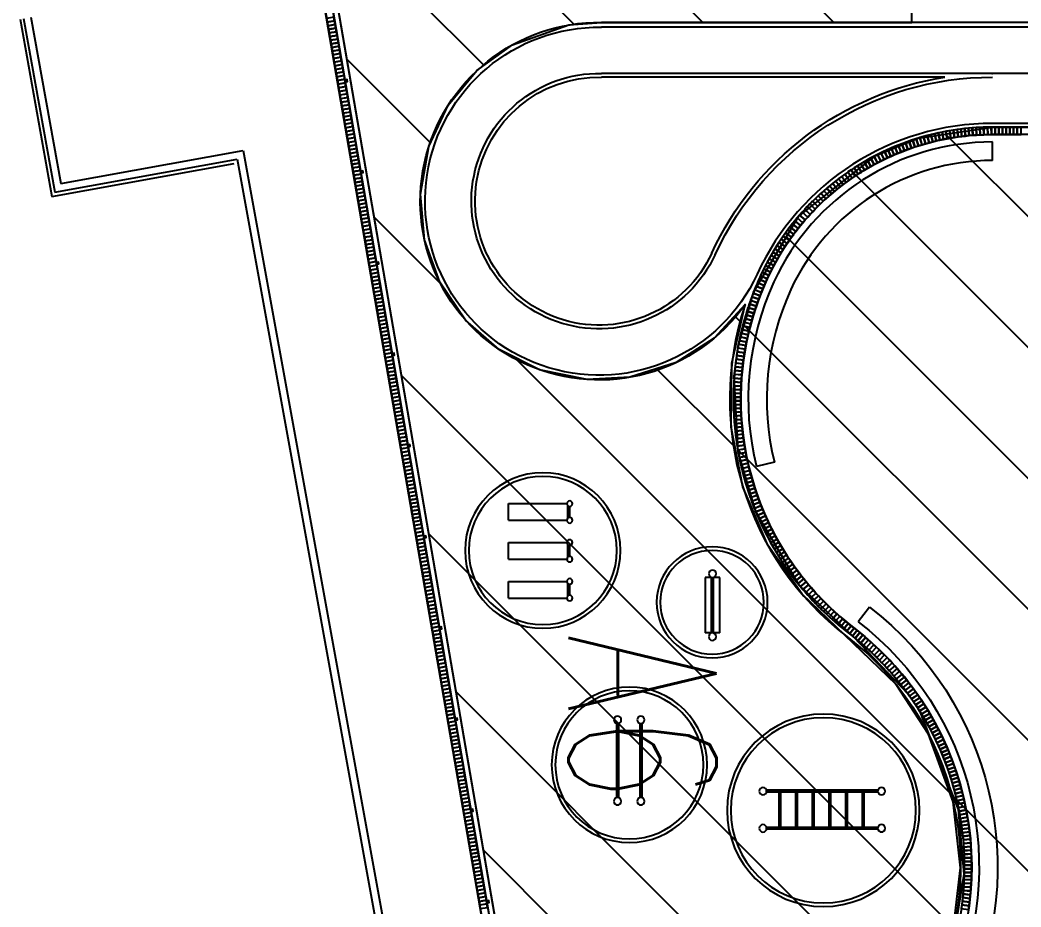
# Model space of a CAD drawing. Header units: inches. Extents: x 542650 to 544515, y 9574150 to 9574595.
# Drawn here: x 544303.44 to 544330.47, y 9574531.84 to 9574555.8 of the extents above; entities that cross this region are included whole.
import ezdxf

# ---------------------------------------------------------------- set-up
doc = ezdxf.new("R2010")
doc.units = ezdxf.units.IN
doc.header["$MEASUREMENT"] = 0
for name, color, linetype in [('I-ARQ', 8, 'Continuous'), ('I-NORMO_INST', 4, 'Continuous'), ('SANIT', 3, 'Continuous')]:
    doc.layers.add(name, color=color, linetype=linetype)
doc.styles.add('200', font='ROMANS.SHX', dxfattribs={"width": 0.7, "height": 0.4})
pattern_1 = [(315, (1179.8033, 467.0157), (1.76776695297, 1.76776695297), [])]

# ---------------------------------------------------------------- blocks, each defined once
blk = doc.blocks.new('CERCA')
blk.add_lwpolyline([(-0.025, 0), (0.025, 0), (0.025, -0.06), (-0.025, -0.06)], close=True)
blk = doc.blocks.new('PISO TIJOLINHO')
at = {"layer": 'I-ARQ'}
blk.add_lwpolyline([(-0.05, 0), (-0.05, 0.2), (0.05, 0.2), (0.05, 0)], close=True, dxfattribs=at)
blk = doc.blocks.new('BL PRAÇA')
at = {"layer": 'I-ARQ'}
for p, q in [((464463.666, 9296008.031), (464463.666, 9295908.031)), ((464463.866, 9296008.031), (464463.866, 9295908.031)), ((464463.966, 9296008.031), (464463.966, 9295908.031)), ((464465.316, 9296007.956), (464465.316, 9295897.468)), ((464466.566, 9296007.925), (464466.566, 9295897.468)), ((464466.696, 9296007.925), (464466.696, 9295897.468)), ((464462.966, 9295908.031), (464463.466, 9295908.031)), ((464465.216, 9295906.742), (464465.216, 9295897.468)), ((464444.904, 9295904.93), (464444.903, 9295901.927)), ((464444.954, 9295904.93), (464444.953, 9295901.927)), ((464445.906, 9295904.932), (464445.905, 9295901.928)), ((464445.956, 9295904.932), (464445.955, 9295901.928)), ((464445.906, 9295904.555), (464444.954, 9295904.555)), ((464450.903, 9295904.704), (464450.506, 9295904.4)), ((464445.906, 9295904.505), (464444.954, 9295904.505)), ((464445.906, 9295904.105), (464444.954, 9295904.105)), ((464445.906, 9295904.055), (464444.954, 9295904.055)), ((464445.906, 9295903.655), (464444.954, 9295903.655)), ((464445.906, 9295903.605), (464444.954, 9295903.605)), ((464445.906, 9295903.205), (464444.953, 9295903.205)), ((464445.906, 9295903.155), (464444.953, 9295903.155)), ((464445.905, 9295902.755), (464444.953, 9295902.755)), ((464445.905, 9295902.705), (464444.953, 9295902.705)), ((464445.905, 9295902.305), (464444.953, 9295902.305)), ((464445.905, 9295902.255), (464444.953, 9295902.255)), ((464454.819, 9295902.139), (464454.699, 9295901.654)), ((464450.203, 9295900.665), (464450.203, 9295900.49)), ((464450.203, 9295900.665), (464451.703, 9295900.665)), ((464450.203, 9295900.49), (464451.706, 9295900.49)), ((464451.703, 9295900.665), (464451.703, 9295900.49)), ((464450.2, 9295900.44), (464451.706, 9295900.44)), ((464450.203, 9295900.44), (464450.203, 9295900.265)), ((464451.703, 9295900.265), (464450.203, 9295900.265)), ((464451.703, 9295900.44), (464451.703, 9295900.265)), ((464447.758, 9295898.558), (464445.755, 9295898.558)), ((464447.758, 9295898.508), (464445.755, 9295898.508)), ((464447.76, 9295897.929), (464445.757, 9295897.929)), ((464447.76, 9295897.879), (464445.757, 9295897.879)), ((464470.516, 9295889.407), (464427.929, 9295896.755)), ((464451.147, 9295894.96), (464451.147, 9295896.535)), ((464451.203, 9295896.56), (464451.541, 9295896.56)), ((464451.222, 9295896.61), (464451.522, 9295896.61)), ((464451.597, 9295894.96), (464451.597, 9295896.535)), ((464452.197, 9295894.96), (464452.197, 9295896.535)), ((464452.253, 9295896.56), (464452.591, 9295896.56)), ((464452.272, 9295896.61), (464452.572, 9295896.61)), ((464452.647, 9295894.96), (464452.647, 9295896.535)), ((464453.247, 9295894.96), (464453.247, 9295896.535)), ((464453.303, 9295896.56), (464453.641, 9295896.56)), ((464453.322, 9295896.61), (464453.622, 9295896.61)), ((464453.697, 9295894.96), (464453.697, 9295896.535)), ((464470.316, 9295889.644), (464437.007, 9295895.392)), ((464470.166, 9295889.822), (464437.039, 9295895.539)), ((464451.147, 9295894.96), (464451.597, 9295894.96)), ((464452.197, 9295894.96), (464452.647, 9295894.96)), ((464453.247, 9295894.96), (464453.697, 9295894.96)), ((464463.235, 9295887.794), (464435.489, 9295892.834)), ((464463.002, 9295887.632), (464435.617, 9295892.608)), ((464462.341, 9295882.871), (464463.235, 9295887.794)), ((464461.992, 9295882.629), (464462.886, 9295887.552)), ((464462.108, 9295882.71), (464463.002, 9295887.632)), ((464466.779, 9295881.766), (464461.992, 9295882.629)), ((464466.797, 9295881.864), (464462.108, 9295882.71)), ((464466.832, 9295882.061), (464462.341, 9295882.871))]:
    blk.add_line(p, q, dxfattribs=at)
for points in [[(464418.306, 9295898.619), (464371.786, 9295906.647), (464368.831, 9296025.977), (464470.316, 9296025.139), (464470.316, 9295889.644), (464428.161, 9295896.919)], [(464418.332, 9295898.767), (464371.933, 9295906.774), (464368.985, 9296025.826), (464470.166, 9296024.99), (464470.166, 9295889.822), (464428.186, 9295897.066)]]:
    blk.add_lwpolyline(points, dxfattribs=at)
for points in [[(464402.925, 9295918, -0.22074), (464380.66, 9295917.946, -0.071297), (464379.065, 9295918.979, -0.143294), (464377.036, 9295922.149, -0.071289), (464376.766, 9295924.031), (464376.766, 9296008.031, -0.405192), (464386.167, 9296017.726), (464454.256, 9296017.727, -0.405471), (464463.666, 9296008.031), (464463.666, 9295908.031, -0.292611), (464459.772, 9295901.946, -0.170288), (464454.651, 9295901.46, -0.170293), (464450.348, 9295904.278, 0.384147), (464439.642, 9295906.268, 0.384145), (464436.554, 9295895.825), (464428.023, 9295897.297), (464427.929, 9295896.755), (464470.516, 9295889.407), (464470.516, 9296024.938), (464472.366, 9296024.931)], [(464450.903, 9295904.704, 0.813469), (464435.319, 9295897.204)], [(464463.666, 9295908.031, -0.292607), (464459.772, 9295901.946, -0.350756), (464450.348, 9295904.278, 0.901294), (464436.554, 9295895.825, 0.901294)], [(464463.866, 9295908.031, -0.292607), (464459.855, 9295901.765, -0.350756), (464450.189, 9295904.157, 0.924065), (464436.913, 9295895.56, 0.935389)], [(464463.466, 9295908.031, -0.292607), (464459.688, 9295902.128, -0.170292), (464454.699, 9295901.654, -0.170292)], [(464462.966, 9295908.031, -0.292607), (464459.479, 9295902.582, -0.170292), (464454.819, 9295902.139, -0.170292)], [(464463.666, 9295908.031, -0.292607), (464459.772, 9295901.946, -0.000002), (464459.772, 9295901.946, -0.000002)], [(464463.866, 9295908.031, -0.292607), (464459.855, 9295901.765, -0.000002), (464459.855, 9295901.765, -0.000002)], [(464463.966, 9295908.031, -0.292607), (464459.897, 9295901.674, -0.000002), (464459.897, 9295901.674, -0.000002)], [(464463.966, 9295908.031, -0.292607), (464459.897, 9295901.674, -0.027416), (464459.897, 9295901.674, -0.027416)], [(464450.506, 9295904.4, 0.813469), (464435.804, 9295897.324)], [(464459.075, 9295901.348, -0.320261), (464450.109, 9295904.096, 0.92875), (464437.039, 9295895.539)]]:
    blk.add_lwpolyline(points, format="xyb", dxfattribs=at)
for centre, radius in [((464445.413, 9295903.46), 2.6), ((464445.413, 9295903.46), 2.5), ((464444.929, 9295905.03), 0.1), ((464445.931, 9295905.03), 0.1), ((464444.928, 9295901.83), 0.1), ((464445.931, 9295901.83), 0.1), ((464451.032, 9295900.456), 1.5), ((464451.032, 9295900.456), 1.4), ((464450.103, 9295900.465), 0.1), ((464451.803, 9295900.465), 0.1), ((464446.643, 9295898.222), 2.1), ((464446.643, 9295898.222), 2), ((464445.658, 9295898.533), 0.1), ((464447.858, 9295898.533), 0.1), ((464445.658, 9295897.903), 0.1), ((464447.858, 9295897.904), 0.1), ((464452.431, 9295895.884), 2.1), ((464452.431, 9295895.884), 2), ((464451.147, 9295896.61), 0.075), ((464451.597, 9295896.61), 0.075), ((464452.197, 9295896.61), 0.075), ((464452.647, 9295896.61), 0.075), ((464453.247, 9295896.61), 0.075), ((464453.697, 9295896.61), 0.075)]:
    blk.add_circle(centre, radius, dxfattribs=at)
for centre, radius, start, end in [((464456.966, 9295908.031), 8.25, 294.7591, 0.0019), ((464456.966, 9295908.031), 8.35, 359.8636, 0.0019), ((464456.966, 9295908.031), 8.35, 294.7591, 351.1228), ((464461.866, 9295897.406), 4.7, 114.7679, 0.7466), ((464461.866, 9295897.406), 4.83, 125.3026, 0.7466), ((464461.867, 9295897.406), 3.45, 114.7674, 1.0155), ((464461.867, 9295897.406), 3.35, 114.7674, 1.0155)]:
    blk.add_arc(centre, radius, start, end, dxfattribs=at)
for name, p, rotation in [('PISO TIJOLINHO', (464463.666, 9295908.749), 269.9999999976321), ('PISO TIJOLINHO', (464463.666, 9295908.649), 269.9999999976321), ('PISO TIJOLINHO', (464463.666, 9295908.549), 269.9999999976321), ('PISO TIJOLINHO', (464463.666, 9295908.449), 269.9999999976321), ('PISO TIJOLINHO', (464463.666, 9295908.349), 269.9999999976321), ('PISO TIJOLINHO', (464463.666, 9295908.249), 269.9999999976321), ('PISO TIJOLINHO', (464463.666, 9295908.149), 269.9999999976321), ('PISO TIJOLINHO', (464463.666, 9295908.049), 269.9999999976321), ('PISO TIJOLINHO', (464463.66, 9295907.749), 267.5863442234428), ('PISO TIJOLINHO', (464463.664, 9295907.849), 268.4414394192808), ('PISO TIJOLINHO', (464463.665, 9295907.949), 269.2965346151188), ('PISO TIJOLINHO', (464463.641, 9295907.45), 265.0210586359289), ('PISO TIJOLINHO', (464463.649, 9295907.549), 265.8761538317669), ('PISO TIJOLINHO', (464463.655, 9295907.649), 266.7312490276049), ('PISO TIJOLINHO', (464442.787, 9295907.391), 187.799592806431), ('PISO TIJOLINHO', (464442.886, 9295907.404), 187.0950617123625), ('PISO TIJOLINHO', (464442.986, 9295907.416), 186.3905306182939), ('PISO TIJOLINHO', (464443.085, 9295907.426), 185.6859995242256), ('PISO TIJOLINHO', (464443.185, 9295907.436), 184.981468430157), ('PISO TIJOLINHO', (464443.284, 9295907.444), 184.2769373360886), ('PISO TIJOLINHO', (464443.384, 9295907.45), 183.5724062420202), ('PISO TIJOLINHO', (464443.484, 9295907.456), 182.8678751479517), ('PISO TIJOLINHO', (464443.584, 9295907.461), 182.1633440538832), ('PISO TIJOLINHO', (464443.684, 9295907.464), 181.4588129598149), ('PISO TIJOLINHO', (464443.784, 9295907.466), 180.7542818657463), ('PISO TIJOLINHO', (464443.884, 9295907.466), 180.0497507716779), ('PISO TIJOLINHO', (464443.984, 9295907.466), 179.3452196776095), ('PISO TIJOLINHO', (464444.084, 9295907.464), 178.640688583541), ('PISO TIJOLINHO', (464444.184, 9295907.461), 177.9361574894725), ('PISO TIJOLINHO', (464444.284, 9295907.457), 177.2316263954042), ('PISO TIJOLINHO', (464444.384, 9295907.451), 176.5270953013356), ('PISO TIJOLINHO', (464444.483, 9295907.445), 175.8225642072671), ('PISO TIJOLINHO', (464444.583, 9295907.437), 175.1180331131988), ('PISO TIJOLINHO', (464444.683, 9295907.428), 174.4135020191303), ('PISO TIJOLINHO', (464444.782, 9295907.417), 173.7089709250618), ('PISO TIJOLINHO', (464444.881, 9295907.406), 173.0044398309934), ('PISO TIJOLINHO', (464444.981, 9295907.393), 172.2999087369249), ('PISO TIJOLINHO', (464445.08, 9295907.379), 171.5953776428564), ('PISO TIJOLINHO', (464445.178, 9295907.364), 170.8908465487881), ('PISO TIJOLINHO', (464445.277, 9295907.347), 170.1863154547196), ('PISO TIJOLINHO', (464445.375, 9295907.33), 169.4817843606511), ('PISO TIJOLINHO', (464445.474, 9295907.311), 168.7772532665828), ('PISO TIJOLINHO', (464445.572, 9295907.291), 168.0727221725143), ('PISO TIJOLINHO', (464445.669, 9295907.269), 167.3681910784458), ('PISO TIJOLINHO', (464445.767, 9295907.247), 166.6636599843774), ('PISO TIJOLINHO', (464445.864, 9295907.223), 165.9591288903089), ('PISO TIJOLINHO', (464463.62, 9295907.251), 263.310868244253), ('PISO TIJOLINHO', (464463.631, 9295907.35), 264.1659634400909), ('PISO TIJOLINHO', (464445.961, 9295907.198), 165.2545977962404), ('PISO TIJOLINHO', (464446.057, 9295907.172), 164.550066702172), ('PISO TIJOLINHO', (464446.154, 9295907.145), 163.8455356081035), ('PISO TIJOLINHO', (464446.249, 9295907.117), 163.141004514035), ('PISO TIJOLINHO', (464446.345, 9295907.087), 162.4364734199667), ('PISO TIJOLINHO', (464446.44, 9295907.056), 161.7319423258982), ('PISO TIJOLINHO', (464446.535, 9295907.024), 161.0274112318297), ('PISO TIJOLINHO', (464446.629, 9295906.991), 160.3228801377613), ('PISO TIJOLINHO', (464446.723, 9295906.957), 159.6183490436929), ('PISO TIJOLINHO', (464463.579, 9295906.953), 260.7455826567391), ('PISO TIJOLINHO', (464463.594, 9295907.052), 261.600677852577), ('PISO TIJOLINHO', (464463.608, 9295907.151), 262.455773048415), ('PISO TIJOLINHO', (464446.817, 9295906.922), 158.9138179496244), ('PISO TIJOLINHO', (464446.91, 9295906.885), 158.209286855556), ('PISO TIJOLINHO', (464447.002, 9295906.848), 157.5047557614875), ('PISO TIJOLINHO', (464447.095, 9295906.809), 156.800224667419), ('PISO TIJOLINHO', (464447.186, 9295906.769), 156.0956935733507), ('PISO TIJOLINHO', (464447.277, 9295906.728), 155.3911624792821), ('PISO TIJOLINHO', (464447.368, 9295906.685), 154.6866313852136), ('PISO TIJOLINHO', (464463.524, 9295906.659), 258.1802970692252), ('PISO TIJOLINHO', (464463.544, 9295906.757), 259.0353922650633), ('PISO TIJOLINHO', (464463.562, 9295906.855), 259.8904874609011), ('PISO TIJOLINHO', (464447.458, 9295906.642), 153.9821002911453), ('PISO TIJOLINHO', (464447.548, 9295906.598), 153.2775691970768), ('PISO TIJOLINHO', (464447.637, 9295906.552), 152.5730381030083), ('PISO TIJOLINHO', (464447.725, 9295906.506), 151.86850700894), ('PISO TIJOLINHO', (464447.813, 9295906.458), 151.1639759148714), ('PISO TIJOLINHO', (464447.901, 9295906.409), 150.4594448208029), ('PISO TIJOLINHO', (464463.456, 9295906.366), 255.6150114817113), ('PISO TIJOLINHO', (464463.48, 9295906.463), 256.4701066775493), ('PISO TIJOLINHO', (464463.503, 9295906.561), 257.3252018733872), ('PISO TIJOLINHO', (464447.987, 9295906.359), 149.7549137267346), ('PISO TIJOLINHO', (464448.073, 9295906.308), 149.0503826326661), ('PISO TIJOLINHO', (464448.159, 9295906.256), 148.3458515385976), ('PISO TIJOLINHO', (464448.244, 9295906.203), 147.6413204445292), ('PISO TIJOLINHO', (464448.328, 9295906.149), 146.9367893504608), ('PISO TIJOLINHO', (464463.403, 9295906.173), 253.9048210900353), ('PISO TIJOLINHO', (464463.43, 9295906.27), 254.7599162858734), ('PISO TIJOLINHO', (464448.411, 9295906.094), 146.2322582563922), ('PISO TIJOLINHO', (464448.494, 9295906.038), 145.5277271623239), ('PISO TIJOLINHO', (464448.576, 9295905.981), 144.8231960682554), ('PISO TIJOLINHO', (464448.657, 9295905.923), 144.1186649741869), ('PISO TIJOLINHO', (464448.738, 9295905.864), 143.4141338801185), ('PISO TIJOLINHO', (464463.314, 9295905.887), 251.3395355025216), ('PISO TIJOLINHO', (464463.345, 9295905.982), 252.1946306983594), ('PISO TIJOLINHO', (464463.375, 9295906.078), 253.0497258941974), ('PISO TIJOLINHO', (464448.818, 9295905.804), 142.7096027860501), ('PISO TIJOLINHO', (464448.897, 9295905.743), 142.0050716919815), ('PISO TIJOLINHO', (464448.976, 9295905.681), 141.3005405979132), ('PISO TIJOLINHO', (464449.053, 9295905.618), 140.5960095038447), ('PISO TIJOLINHO', (464463.211, 9295905.605), 248.7742499150076), ('PISO TIJOLINHO', (464463.247, 9295905.699), 249.6293451108455), ('PISO TIJOLINHO', (464463.281, 9295905.793), 250.4844403066835), ('PISO TIJOLINHO', (464449.13, 9295905.554), 139.8914784097762), ('PISO TIJOLINHO', (464449.206, 9295905.489), 139.1869473157078), ('PISO TIJOLINHO', (464449.282, 9295905.423), 138.4824162216393), ('PISO TIJOLINHO', (464449.356, 9295905.356), 137.7778851275708), ('PISO TIJOLINHO', (464463.097, 9295905.328), 246.2089643274936), ('PISO TIJOLINHO', (464463.136, 9295905.42), 247.0640595233316), ('PISO TIJOLINHO', (464463.175, 9295905.512), 247.9191547191697), ('PISO TIJOLINHO', (464449.43, 9295905.289), 137.0733540335025), ('PISO TIJOLINHO', (464449.502, 9295905.22), 136.368822939434), ('PISO TIJOLINHO', (464449.574, 9295905.151), 135.6642918453655), ('PISO TIJOLINHO', (464449.645, 9295905.08), 134.9597607512972), ('PISO TIJOLINHO', (464462.969, 9295905.056), 243.6436787399797), ('PISO TIJOLINHO', (464463.013, 9295905.146), 244.4987739358178), ('PISO TIJOLINHO', (464463.056, 9295905.237), 245.3538691316558), ('PISO TIJOLINHO', (464449.716, 9295905.009), 134.2552296572286), ('PISO TIJOLINHO', (464449.785, 9295904.937), 133.5506985631603), ('PISO TIJOLINHO', (464449.853, 9295904.864), 132.8461674690918), ('PISO TIJOLINHO', (464449.921, 9295904.79), 132.1416363750233), ('PISO TIJOLINHO', (464462.83, 9295904.791), 241.0783931524659), ('PISO TIJOLINHO', (464462.878, 9295904.878), 241.9334883483039), ('PISO TIJOLINHO', (464462.924, 9295904.967), 242.7885835441418), ('PISO TIJOLINHO', (464449.988, 9295904.716), 131.4371052809549), ('PISO TIJOLINHO', (464450.053, 9295904.641), 130.7325741868864), ('PISO TIJOLINHO', (464450.118, 9295904.564), 130.0280430928179), ('PISO TIJOLINHO', (464450.182, 9295904.487), 129.3235119987496), ('PISO TIJOLINHO', (464462.679, 9295904.531), 238.513107564952), ('PISO TIJOLINHO', (464462.731, 9295904.617), 239.36820276079), ('PISO TIJOLINHO', (464462.781, 9295904.703), 240.223297956628), ('PISO TIJOLINHO', (464450.245, 9295904.41), 128.6189809046811), ('PISO TIJOLINHO', (464450.307, 9295904.331), 127.9144498106126), ('PISO TIJOLINHO', (464450.368, 9295904.252), 127.6905332249991), ('PISO TIJOLINHO', (464462.517, 9295904.279), 235.9478219774381), ('PISO TIJOLINHO', (464462.572, 9295904.362), 236.8029171732762), ('PISO TIJOLINHO', (464462.627, 9295904.446), 237.6580123691141), ('PISO TIJOLINHO', (464450.43, 9295904.173), 128.427851455193), ('PISO TIJOLINHO', (464450.492, 9295904.095), 129.1651696853868), ('PISO TIJOLINHO', (464450.556, 9295904.018), 129.9024879155806), ('PISO TIJOLINHO', (464450.621, 9295903.942), 130.6398061457745), ('PISO TIJOLINHO', (464462.283, 9295903.955), 232.5274411940863), ('PISO TIJOLINHO', (464462.344, 9295904.034), 233.3825363899242), ('PISO TIJOLINHO', (464462.403, 9295904.115), 234.2376315857622), ('PISO TIJOLINHO', (464462.46, 9295904.197), 235.0927267816001), ('PISO TIJOLINHO', (464450.686, 9295903.866), 131.3771243759684), ('PISO TIJOLINHO', (464450.753, 9295903.792), 132.1144426061622), ('PISO TIJOLINHO', (464450.82, 9295903.718), 132.851760836356), ('PISO TIJOLINHO', (464462.096, 9295903.721), 229.9621556065724), ('PISO TIJOLINHO', (464462.159, 9295903.798), 230.8172508024104), ('PISO TIJOLINHO', (464462.222, 9295903.876), 231.6723459982483), ('PISO TIJOLINHO', (464450.889, 9295903.645), 133.5890790665499), ('PISO TIJOLINHO', (464450.958, 9295903.573), 134.3263972967437), ('PISO TIJOLINHO', (464451.028, 9295903.502), 135.0637155269375), ('PISO TIJOLINHO', (464451.1, 9295903.432), 135.8010337571313), ('PISO TIJOLINHO', (464461.829, 9295903.422), 226.5417748232205), ('PISO TIJOLINHO', (464461.897, 9295903.495), 227.3968700190584), ('PISO TIJOLINHO', (464461.965, 9295903.569), 228.2519652148964), ('PISO TIJOLINHO', (464462.031, 9295903.645), 229.1070604107345), ('PISO TIJOLINHO', (464451.172, 9295903.363), 136.5383519873252), ('PISO TIJOLINHO', (464451.245, 9295903.294), 137.275670217519), ('PISO TIJOLINHO', (464451.319, 9295903.227), 138.0129884477129), ('PISO TIJOLINHO', (464451.394, 9295903.161), 138.7503066779067), ('PISO TIJOLINHO', (464461.546, 9295903.14), 223.1213940398687), ('PISO TIJOLINHO', (464461.618, 9295903.209), 223.9764892357066), ('PISO TIJOLINHO', (464461.69, 9295903.279), 224.8315844315446), ('PISO TIJOLINHO', (464461.76, 9295903.35), 225.6866796273826), ('PISO TIJOLINHO', (464451.469, 9295903.095), 139.4876249081006), ('PISO TIJOLINHO', (464451.546, 9295903.031), 140.2249431382943), ('PISO TIJOLINHO', (464451.623, 9295902.967), 140.9622613684882), ('PISO TIJOLINHO', (464451.701, 9295902.905), 141.699579598682), ('PISO TIJOLINHO', (464461.246, 9295902.876), 219.7010132565167), ('PISO TIJOLINHO', (464461.322, 9295902.94), 220.5561084523547), ('PISO TIJOLINHO', (464461.398, 9295903.006), 221.4112036481927), ('PISO TIJOLINHO', (464461.472, 9295903.072), 222.2662988440307), ('PISO TIJOLINHO', (464451.78, 9295902.843), 142.4368978288759), ('PISO TIJOLINHO', (464451.859, 9295902.783), 143.1742160590697), ('PISO TIJOLINHO', (464451.94, 9295902.723), 143.9115342892636), ('PISO TIJOLINHO', (464452.021, 9295902.665), 144.6488525194574), ('PISO TIJOLINHO', (464452.103, 9295902.608), 145.3861707496512), ('PISO TIJOLINHO', (464460.93, 9295902.63), 216.2806324731649), ('PISO TIJOLINHO', (464461.011, 9295902.689), 217.1357276690028), ('PISO TIJOLINHO', (464461.09, 9295902.75), 217.990822864841), ('PISO TIJOLINHO', (464461.168, 9295902.812), 218.8459180606788), ('PISO TIJOLINHO', (464452.186, 9295902.551), 146.1234889798451), ('PISO TIJOLINHO', (464452.269, 9295902.496), 146.8608072100389), ('PISO TIJOLINHO', (464452.353, 9295902.442), 147.5981254402328), ('PISO TIJOLINHO', (464452.438, 9295902.389), 148.3354436704266), ('PISO TIJOLINHO', (464452.523, 9295902.337), 149.0727619006204), ('PISO TIJOLINHO', (464460.517, 9295902.349), 212.0051564939751), ('PISO TIJOLINHO', (464460.601, 9295902.403), 212.860251689813), ('PISO TIJOLINHO', (464460.685, 9295902.458), 213.715346885651), ('PISO TIJOLINHO', (464460.767, 9295902.514), 214.570442081489), ('PISO TIJOLINHO', (464460.849, 9295902.571), 215.425537277327), ('PISO TIJOLINHO', (464452.609, 9295902.286), 149.8100801308143), ('PISO TIJOLINHO', (464452.696, 9295902.236), 150.547398361008), ('PISO TIJOLINHO', (464452.784, 9295902.188), 151.2847165912019), ('PISO TIJOLINHO', (464452.872, 9295902.14), 152.0220348213957), ('PISO TIJOLINHO', (464452.96, 9295902.094), 152.7593530515896), ('PISO TIJOLINHO', (464460.083, 9295902.1), 207.7296805147853), ('PISO TIJOLINHO', (464460.171, 9295902.147), 208.5847757106232), ('PISO TIJOLINHO', (464460.259, 9295902.196), 209.4398709064612), ('PISO TIJOLINHO', (464460.346, 9295902.246), 210.2949661022991), ('PISO TIJOLINHO', (464460.432, 9295902.297), 211.1500612981372), ('PISO TIJOLINHO', (464453.049, 9295902.049), 153.4966712817834), ('PISO TIJOLINHO', (464453.139, 9295902.005), 154.2339895119773), ('PISO TIJOLINHO', (464453.23, 9295901.962), 154.9713077421711), ('PISO TIJOLINHO', (464453.32, 9295901.92), 155.7086259723649), ('PISO TIJOLINHO', (464453.412, 9295901.88), 156.4459442025588), ('PISO TIJOLINHO', (464453.504, 9295901.84), 157.1832624327527), ('PISO TIJOLINHO', (464453.596, 9295901.802), 157.9205806629465), ('PISO TIJOLINHO', (464459.448, 9295901.806), 202.159251304226), ('PISO TIJOLINHO', (464459.541, 9295901.844), 202.8965608812595), ('PISO TIJOLINHO', (464459.632, 9295901.884), 203.6338704582931), ('PISO TIJOLINHO', (464459.724, 9295901.925), 204.3711800353266), ('PISO TIJOLINHO', (464459.815, 9295901.966), 205.1643949272714), ('PISO TIJOLINHO', (464459.905, 9295902.01), 206.0194901231093), ('PISO TIJOLINHO', (464459.994, 9295902.054), 206.8745853189472), ('PISO TIJOLINHO', (464453.689, 9295901.765), 158.6578988931402), ('PISO TIJOLINHO', (464453.782, 9295901.729), 159.3952171233341), ('PISO TIJOLINHO', (464453.876, 9295901.695), 160.132535353528), ('PISO TIJOLINHO', (464453.971, 9295901.661), 160.8698535837218), ('PISO TIJOLINHO', (464454.065, 9295901.629), 161.6071718139156), ('PISO TIJOLINHO', (464454.16, 9295901.598), 162.3444900441095), ('PISO TIJOLINHO', (464454.256, 9295901.568), 163.0818082743034), ('PISO TIJOLINHO', (464454.352, 9295901.54), 163.8191265044971), ('PISO TIJOLINHO', (464458.693, 9295901.543), 196.2607746879577), ('PISO TIJOLINHO', (464458.789, 9295901.572), 196.9980842649913), ('PISO TIJOLINHO', (464458.884, 9295901.601), 197.7353938420249), ('PISO TIJOLINHO', (464458.979, 9295901.633), 198.4727034190584), ('PISO TIJOLINHO', (464459.074, 9295901.665), 199.2100129960919), ('PISO TIJOLINHO', (464459.168, 9295901.698), 199.9473225731254), ('PISO TIJOLINHO', (464459.262, 9295901.733), 200.684632150159), ('PISO TIJOLINHO', (464459.355, 9295901.769), 201.4219417271925), ('PISO TIJOLINHO', (464454.448, 9295901.513), 164.556444734691), ('PISO TIJOLINHO', (464454.544, 9295901.487), 165.2937629648848), ('PISO TIJOLINHO', (464454.641, 9295901.462), 166.0310811950786), ('PISO TIJOLINHO', (464454.739, 9295901.438), 166.7683916066168), ('PISO TIJOLINHO', (464454.836, 9295901.416), 167.5057011836503), ('PISO TIJOLINHO', (464454.934, 9295901.395), 168.2430107606838), ('PISO TIJOLINHO', (464455.032, 9295901.375), 168.9803203377173), ('PISO TIJOLINHO', (464455.13, 9295901.357), 169.7176299147509), ('PISO TIJOLINHO', (464455.229, 9295901.34), 170.4549394917844), ('PISO TIJOLINHO', (464455.327, 9295901.324), 171.1922490688179), ('PISO TIJOLINHO', (464455.426, 9295901.309), 171.9295586458514), ('PISO TIJOLINHO', (464455.525, 9295901.296), 172.666868222885), ('PISO TIJOLINHO', (464455.625, 9295901.284), 173.4041777999185), ('PISO TIJOLINHO', (464455.724, 9295901.273), 174.141487376952), ('PISO TIJOLINHO', (464457.321, 9295901.274), 185.9384406094884), ('PISO TIJOLINHO', (464457.421, 9295901.285), 186.675750186522), ('PISO TIJOLINHO', (464457.52, 9295901.297), 187.4130597635555), ('PISO TIJOLINHO', (464457.619, 9295901.311), 188.150369340589), ('PISO TIJOLINHO', (464457.718, 9295901.325), 188.8876789176226), ('PISO TIJOLINHO', (464457.816, 9295901.342), 189.624988494656), ('PISO TIJOLINHO', (464457.915, 9295901.359), 190.3622980716896), ('PISO TIJOLINHO', (464458.013, 9295901.378), 191.0996076487231), ('PISO TIJOLINHO', (464458.111, 9295901.397), 191.8369172257567), ('PISO TIJOLINHO', (464458.209, 9295901.419), 192.5742268027902), ('PISO TIJOLINHO', (464458.306, 9295901.441), 193.3115363798237), ('PISO TIJOLINHO', (464458.404, 9295901.465), 194.0488459568572), ('PISO TIJOLINHO', (464458.5, 9295901.489), 194.7861555338908), ('PISO TIJOLINHO', (464458.597, 9295901.516), 195.5234651109242), ('PISO TIJOLINHO', (464455.824, 9295901.263), 174.8787969539856), ('PISO TIJOLINHO', (464455.923, 9295901.255), 175.6161065310191), ('PISO TIJOLINHO', (464456.023, 9295901.248), 176.3534161080526), ('PISO TIJOLINHO', (464456.123, 9295901.242), 177.0907256850861), ('PISO TIJOLINHO', (464456.223, 9295901.238), 177.8280352621197), ('PISO TIJOLINHO', (464456.323, 9295901.235), 178.5653448391532), ('PISO TIJOLINHO', (464456.423, 9295901.233), 179.3026544161867), ('PISO TIJOLINHO', (464456.523, 9295901.232), 180.0399639932202), ('PISO TIJOLINHO', (464456.623, 9295901.233), 180.7772735702538), ('PISO TIJOLINHO', (464456.723, 9295901.235), 181.5145831472873), ('PISO TIJOLINHO', (464456.823, 9295901.238), 182.2518927243208), ('PISO TIJOLINHO', (464456.922, 9295901.243), 182.9892023013543), ('PISO TIJOLINHO', (464457.022, 9295901.249), 183.7265118783879), ('PISO TIJOLINHO', (464457.122, 9295901.256), 184.4638214554214), ('PISO TIJOLINHO', (464457.222, 9295901.264), 185.2011310324549), ('PISO TIJOLINHO', (464442.807, 9295894.188), 350.2093500867766), ('PISO TIJOLINHO', (464442.906, 9295894.171), 350.2093500867766), ('CERCA', (464442.942, 9295894.368), 170.2093500891636), ('PISO TIJOLINHO', (464443.004, 9295894.154), 350.2093500867766), ('PISO TIJOLINHO', (464443.103, 9295894.137), 350.2093500867766), ('PISO TIJOLINHO', (464443.201, 9295894.12), 350.2093500867766), ('PISO TIJOLINHO', (464443.3, 9295894.103), 350.2093500867766), ('PISO TIJOLINHO', (464443.399, 9295894.086), 350.2093500867766), ('PISO TIJOLINHO', (464443.497, 9295894.069), 350.2093500867766), ('PISO TIJOLINHO', (464443.596, 9295894.052), 350.2093500867766), ('PISO TIJOLINHO', (464443.694, 9295894.035), 350.2093500867766), ('PISO TIJOLINHO', (464443.793, 9295894.018), 350.2093500867766), ('PISO TIJOLINHO', (464443.891, 9295894.001), 350.2093500867766), ('PISO TIJOLINHO', (464443.99, 9295893.984), 350.2093500867766), ('PISO TIJOLINHO', (464444.088, 9295893.967), 350.2093500867766), ('PISO TIJOLINHO', (464444.187, 9295893.95), 350.2093500867766), ('PISO TIJOLINHO', (464444.285, 9295893.933), 350.2093500867766), ('PISO TIJOLINHO', (464444.384, 9295893.916), 350.2093500867766), ('PISO TIJOLINHO', (464444.483, 9295893.899), 350.2093500867766), ('PISO TIJOLINHO', (464444.581, 9295893.882), 350.2093500867766), ('PISO TIJOLINHO', (464444.68, 9295893.865), 350.2093500867766), ('PISO TIJOLINHO', (464444.778, 9295893.848), 350.2093500867766), ('PISO TIJOLINHO', (464444.877, 9295893.831), 350.2093500867766), ('PISO TIJOLINHO', (464444.975, 9295893.814), 350.2093500867766), ('PISO TIJOLINHO', (464445.074, 9295893.797), 350.2093500867766), ('PISO TIJOLINHO', (464445.172, 9295893.78), 350.2093500867766), ('CERCA', (464445.406, 9295893.943), 170.2093500891636), ('PISO TIJOLINHO', (464445.271, 9295893.763), 350.2093500867766), ('PISO TIJOLINHO', (464445.369, 9295893.746), 350.2093500867766), ('PISO TIJOLINHO', (464445.468, 9295893.729), 350.2093500867766), ('PISO TIJOLINHO', (464445.567, 9295893.712), 350.2093500867766), ('PISO TIJOLINHO', (464445.665, 9295893.695), 350.2093500867766), ('PISO TIJOLINHO', (464445.764, 9295893.678), 350.2093500867766), ('PISO TIJOLINHO', (464445.862, 9295893.661), 350.2093500867766), ('PISO TIJOLINHO', (464445.961, 9295893.644), 350.2093500867766), ('PISO TIJOLINHO', (464446.059, 9295893.627), 350.2093500867766), ('PISO TIJOLINHO', (464446.158, 9295893.61), 350.2093500867766), ('PISO TIJOLINHO', (464446.256, 9295893.593), 350.2093500867766), ('PISO TIJOLINHO', (464446.355, 9295893.576), 350.2093500867766), ('PISO TIJOLINHO', (464446.453, 9295893.559), 350.2093500867766), ('PISO TIJOLINHO', (464446.552, 9295893.542), 350.2093500867766), ('PISO TIJOLINHO', (464446.65, 9295893.525), 350.2093500867766), ('PISO TIJOLINHO', (464446.749, 9295893.508), 350.2093500867766), ('PISO TIJOLINHO', (464446.848, 9295893.491), 350.2093500867766), ('PISO TIJOLINHO', (464446.946, 9295893.474), 350.2093500867766), ('PISO TIJOLINHO', (464447.045, 9295893.457), 350.2093500867766), ('PISO TIJOLINHO', (464447.143, 9295893.44), 350.2093500867766), ('PISO TIJOLINHO', (464447.242, 9295893.423), 350.2093500867766), ('PISO TIJOLINHO', (464447.34, 9295893.406), 350.2093500867766), ('PISO TIJOLINHO', (464447.439, 9295893.389), 350.2093500867766), ('PISO TIJOLINHO', (464447.537, 9295893.372), 350.2093500867766), ('PISO TIJOLINHO', (464447.636, 9295893.355), 350.2093500867766), ('PISO TIJOLINHO', (464447.734, 9295893.338), 350.2093500867766), ('PISO TIJOLINHO', (464447.833, 9295893.321), 350.2093500867766), ('CERCA', (464447.869, 9295893.518), 170.2093500891636), ('PISO TIJOLINHO', (464447.932, 9295893.304), 350.2093500867766), ('PISO TIJOLINHO', (464448.03, 9295893.287), 350.2093500867766), ('PISO TIJOLINHO', (464448.129, 9295893.27), 350.2093500867766), ('PISO TIJOLINHO', (464448.227, 9295893.253), 350.2093500867766), ('PISO TIJOLINHO', (464448.326, 9295893.236), 350.2093500867766), ('PISO TIJOLINHO', (464448.424, 9295893.219), 350.2093500867766), ('PISO TIJOLINHO', (464448.523, 9295893.202), 350.2093500867766), ('PISO TIJOLINHO', (464448.621, 9295893.185), 350.2093500867766), ('PISO TIJOLINHO', (464448.72, 9295893.168), 350.2093500867766), ('PISO TIJOLINHO', (464448.818, 9295893.151), 350.2093500867766), ('PISO TIJOLINHO', (464448.917, 9295893.134), 350.2093500867766), ('PISO TIJOLINHO', (464449.016, 9295893.117), 350.2093500867766), ('PISO TIJOLINHO', (464449.114, 9295893.1), 350.2093500867766), ('PISO TIJOLINHO', (464449.213, 9295893.083), 350.2093500867766), ('PISO TIJOLINHO', (464449.311, 9295893.066), 350.2093500867766), ('PISO TIJOLINHO', (464449.41, 9295893.049), 350.2093500867766), ('PISO TIJOLINHO', (464449.508, 9295893.032), 350.2093500867766), ('PISO TIJOLINHO', (464449.607, 9295893.015), 350.2093500867766), ('PISO TIJOLINHO', (464449.705, 9295892.998), 350.2093500867766), ('PISO TIJOLINHO', (464449.804, 9295892.981), 350.2093500867766), ('PISO TIJOLINHO', (464449.902, 9295892.964), 350.2093500867766), ('PISO TIJOLINHO', (464450.001, 9295892.947), 350.2093500867766), ('PISO TIJOLINHO', (464450.1, 9295892.93), 350.2093500867766), ('PISO TIJOLINHO', (464450.198, 9295892.913), 350.2093500867766), ('PISO TIJOLINHO', (464450.297, 9295892.896), 350.2093500867766), ('CERCA', (464450.333, 9295893.092), 170.2093500891636), ('PISO TIJOLINHO', (464450.395, 9295892.879), 350.2093500867766), ('PISO TIJOLINHO', (464450.494, 9295892.862), 350.2093500867766), ('PISO TIJOLINHO', (464450.592, 9295892.845), 350.2093500867766), ('PISO TIJOLINHO', (464450.691, 9295892.828), 350.2093500867766), ('PISO TIJOLINHO', (464450.789, 9295892.811), 350.2093500867766), ('PISO TIJOLINHO', (464450.888, 9295892.794), 350.2093500867766), ('PISO TIJOLINHO', (464450.986, 9295892.777), 350.2093500867766), ('PISO TIJOLINHO', (464451.085, 9295892.76), 350.2093500867766), ('PISO TIJOLINHO', (464451.183, 9295892.743), 350.2093500867766), ('PISO TIJOLINHO', (464451.282, 9295892.726), 350.2093500867766), ('PISO TIJOLINHO', (464451.381, 9295892.709), 350.2093500867766), ('PISO TIJOLINHO', (464451.479, 9295892.692), 350.2093500867766), ('PISO TIJOLINHO', (464451.578, 9295892.675), 350.2093500867766), ('PISO TIJOLINHO', (464451.676, 9295892.658), 350.2093500867766), ('PISO TIJOLINHO', (464451.775, 9295892.641), 350.2093500867766), ('PISO TIJOLINHO', (464451.873, 9295892.624), 350.2093500867766), ('PISO TIJOLINHO', (464451.972, 9295892.607), 350.2093500867766), ('PISO TIJOLINHO', (464452.07, 9295892.59), 350.2093500867766), ('PISO TIJOLINHO', (464452.169, 9295892.573), 350.2093500867766), ('PISO TIJOLINHO', (464452.267, 9295892.556), 350.2093500867766), ('PISO TIJOLINHO', (464452.366, 9295892.539), 350.2093500867766), ('PISO TIJOLINHO', (464452.465, 9295892.522), 350.2093500867766), ('PISO TIJOLINHO', (464452.563, 9295892.505), 350.2093500867766), ('PISO TIJOLINHO', (464452.662, 9295892.488), 350.2093500867766), ('PISO TIJOLINHO', (464452.76, 9295892.471), 350.2093500867766), ('CERCA', (464452.796, 9295892.667), 170.2093500891636), ('PISO TIJOLINHO', (464452.859, 9295892.454), 350.2093500867766), ('PISO TIJOLINHO', (464452.957, 9295892.437), 350.2093500867766), ('PISO TIJOLINHO', (464453.056, 9295892.42), 350.2093500867766), ('PISO TIJOLINHO', (464453.154, 9295892.403), 350.2093500867766), ('PISO TIJOLINHO', (464453.253, 9295892.386), 350.2093500867766), ('PISO TIJOLINHO', (464453.351, 9295892.369), 350.2093500867766), ('PISO TIJOLINHO', (464453.45, 9295892.352), 350.2093500867766), ('PISO TIJOLINHO', (464453.549, 9295892.335), 350.2093500867766), ('PISO TIJOLINHO', (464453.647, 9295892.318), 350.2093500867766), ('PISO TIJOLINHO', (464453.746, 9295892.301), 350.2093500867766), ('PISO TIJOLINHO', (464453.844, 9295892.284), 350.2093500867766), ('PISO TIJOLINHO', (464453.943, 9295892.267), 350.2093500867766), ('PISO TIJOLINHO', (464454.041, 9295892.25), 350.2093500867766), ('PISO TIJOLINHO', (464454.14, 9295892.233), 350.2093500867766), ('PISO TIJOLINHO', (464454.238, 9295892.216), 350.2093500867766), ('PISO TIJOLINHO', (464454.337, 9295892.199), 350.2093500867766), ('PISO TIJOLINHO', (464454.435, 9295892.182), 350.2093500867766), ('PISO TIJOLINHO', (464454.534, 9295892.165), 350.2093500867766), ('PISO TIJOLINHO', (464454.633, 9295892.148), 350.2093500867766), ('PISO TIJOLINHO', (464454.731, 9295892.131), 350.2093500867766), ('PISO TIJOLINHO', (464454.83, 9295892.114), 350.2093500867766), ('PISO TIJOLINHO', (464454.928, 9295892.097), 350.2093500867766), ('PISO TIJOLINHO', (464455.027, 9295892.08), 350.2093500867766), ('PISO TIJOLINHO', (464455.125, 9295892.063), 350.2093500867766), ('PISO TIJOLINHO', (464455.224, 9295892.046), 350.2093500867766), ('CERCA', (464455.26, 9295892.242), 170.2093500891636), ('PISO TIJOLINHO', (464455.322, 9295892.029), 350.2093500867766), ('PISO TIJOLINHO', (464455.421, 9295892.012), 350.2093500867766), ('PISO TIJOLINHO', (464455.519, 9295891.995), 350.2093500867766), ('PISO TIJOLINHO', (464455.618, 9295891.977), 350.2093500867766), ('PISO TIJOLINHO', (464455.716, 9295891.96), 350.2093500867766), ('PISO TIJOLINHO', (464455.815, 9295891.943), 350.2093500867766), ('PISO TIJOLINHO', (464455.914, 9295891.926), 350.2093500867766), ('PISO TIJOLINHO', (464456.012, 9295891.909), 350.2093500867766), ('PISO TIJOLINHO', (464456.111, 9295891.892), 350.2093500867766), ('PISO TIJOLINHO', (464456.209, 9295891.875), 350.2093500867766), ('PISO TIJOLINHO', (464456.308, 9295891.858), 350.2093500867766), ('PISO TIJOLINHO', (464456.406, 9295891.841), 350.2093500867766), ('PISO TIJOLINHO', (464456.505, 9295891.824), 350.2093500867766), ('PISO TIJOLINHO', (464456.603, 9295891.807), 350.2093500867766), ('PISO TIJOLINHO', (464456.702, 9295891.79), 350.2093500867766), ('PISO TIJOLINHO', (464456.8, 9295891.773), 350.2093500867766), ('PISO TIJOLINHO', (464456.899, 9295891.756), 350.2093500867766), ('PISO TIJOLINHO', (464456.998, 9295891.739), 350.2093500867766), ('PISO TIJOLINHO', (464457.096, 9295891.722), 350.2093500867766), ('PISO TIJOLINHO', (464457.195, 9295891.705), 350.2093500867766), ('PISO TIJOLINHO', (464457.293, 9295891.688), 350.2093500867766), ('PISO TIJOLINHO', (464457.392, 9295891.671), 350.2093500867766), ('PISO TIJOLINHO', (464457.49, 9295891.654), 350.2093500867766), ('PISO TIJOLINHO', (464457.589, 9295891.637), 350.2093500867766), ('PISO TIJOLINHO', (464457.687, 9295891.62), 350.2093500867766), ('CERCA', (464457.724, 9295891.817), 170.2093500891636), ('PISO TIJOLINHO', (464457.786, 9295891.603), 350.2093500867766), ('PISO TIJOLINHO', (464457.884, 9295891.586), 350.2093500867766), ('PISO TIJOLINHO', (464457.983, 9295891.569), 350.2093500867766), ('PISO TIJOLINHO', (464458.082, 9295891.552), 350.2093500867766), ('PISO TIJOLINHO', (464458.18, 9295891.535), 350.2093500867766), ('PISO TIJOLINHO', (464458.279, 9295891.518), 350.2093500867766), ('PISO TIJOLINHO', (464458.377, 9295891.501), 350.2093500867766), ('PISO TIJOLINHO', (464458.476, 9295891.484), 350.2093500867766), ('PISO TIJOLINHO', (464458.574, 9295891.467), 350.2093500867766), ('PISO TIJOLINHO', (464458.673, 9295891.45), 350.2093500867766), ('PISO TIJOLINHO', (464458.771, 9295891.433), 350.2093500867766), ('PISO TIJOLINHO', (464458.87, 9295891.416), 350.2093500867766), ('PISO TIJOLINHO', (464458.968, 9295891.399), 350.2093500867766), ('PISO TIJOLINHO', (464459.067, 9295891.382), 350.2093500867766), ('PISO TIJOLINHO', (464459.166, 9295891.365), 350.2093500867766), ('PISO TIJOLINHO', (464459.264, 9295891.348), 350.2093500867766), ('PISO TIJOLINHO', (464459.363, 9295891.331), 350.2093500867766), ('PISO TIJOLINHO', (464459.461, 9295891.314), 350.2093500867766), ('PISO TIJOLINHO', (464459.56, 9295891.297), 350.2093500867766), ('PISO TIJOLINHO', (464459.658, 9295891.28), 350.2093500867766), ('PISO TIJOLINHO', (464459.757, 9295891.263), 350.2093500867766), ('PISO TIJOLINHO', (464459.855, 9295891.246), 350.2093500867766), ('PISO TIJOLINHO', (464459.954, 9295891.229), 350.2093500867766), ('PISO TIJOLINHO', (464460.052, 9295891.212), 350.2093500867766), ('PISO TIJOLINHO', (464460.151, 9295891.195), 350.2093500867766), ('CERCA', (464460.187, 9295891.392), 170.2093500891636), ('PISO TIJOLINHO', (464460.249, 9295891.178), 350.2093500867766), ('PISO TIJOLINHO', (464460.348, 9295891.161), 350.2093500867766), ('PISO TIJOLINHO', (464460.447, 9295891.144), 350.2093500867766), ('PISO TIJOLINHO', (464460.545, 9295891.127), 350.2093500867766), ('PISO TIJOLINHO', (464460.644, 9295891.11), 350.2093500867766), ('PISO TIJOLINHO', (464460.742, 9295891.093), 350.2093500867766), ('PISO TIJOLINHO', (464460.841, 9295891.076), 350.2093500867766), ('PISO TIJOLINHO', (464460.939, 9295891.059), 350.2093500867766), ('PISO TIJOLINHO', (464461.038, 9295891.042), 350.2093500867766), ('PISO TIJOLINHO', (464461.136, 9295891.025), 350.2093500867766), ('PISO TIJOLINHO', (464461.235, 9295891.008), 350.2093500867766), ('PISO TIJOLINHO', (464461.333, 9295890.991), 350.2093500867766), ('PISO TIJOLINHO', (464461.432, 9295890.974), 350.2093500867766), ('PISO TIJOLINHO', (464461.531, 9295890.957), 350.2093500867766), ('PISO TIJOLINHO', (464461.629, 9295890.94), 350.2093500867766), ('PISO TIJOLINHO', (464461.728, 9295890.923), 350.2093500867766), ('PISO TIJOLINHO', (464461.826, 9295890.906), 350.2093500867766), ('PISO TIJOLINHO', (464461.925, 9295890.889), 350.2093500867766), ('PISO TIJOLINHO', (464462.023, 9295890.872), 350.2093500867766), ('PISO TIJOLINHO', (464462.122, 9295890.855), 350.2093500867766), ('PISO TIJOLINHO', (464462.22, 9295890.838), 350.2093500867766), ('PISO TIJOLINHO', (464462.319, 9295890.821), 350.2093500867766), ('PISO TIJOLINHO', (464462.417, 9295890.804), 350.2093500867766), ('CERCA', (464462.651, 9295890.967), 170.2093500891636), ('PISO TIJOLINHO', (464462.516, 9295890.787), 350.2093500867766), ('PISO TIJOLINHO', (464462.615, 9295890.77), 350.2093500867766), ('PISO TIJOLINHO', (464462.713, 9295890.753), 350.2093500867766), ('PISO TIJOLINHO', (464462.812, 9295890.736), 350.2093500867766), ('PISO TIJOLINHO', (464462.91, 9295890.719), 350.2093500867766), ('PISO TIJOLINHO', (464463.009, 9295890.702), 350.2093500867766), ('PISO TIJOLINHO', (464463.107, 9295890.685), 350.2093500867766), ('PISO TIJOLINHO', (464463.206, 9295890.668), 350.2093500867766), ('PISO TIJOLINHO', (464463.304, 9295890.651), 350.2093500867766), ('PISO TIJOLINHO', (464463.403, 9295890.634), 350.2093500867766), ('PISO TIJOLINHO', (464463.501, 9295890.617), 350.2093500867766), ('PISO TIJOLINHO', (464463.6, 9295890.6), 350.2093500867766), ('PISO TIJOLINHO', (464463.699, 9295890.583), 350.2093500867766), ('PISO TIJOLINHO', (464463.797, 9295890.566), 350.2093500867766), ('PISO TIJOLINHO', (464463.896, 9295890.549), 350.2093500867766), ('PISO TIJOLINHO', (464463.994, 9295890.532), 350.2093500867766), ('PISO TIJOLINHO', (464464.093, 9295890.515), 350.2093500867766), ('PISO TIJOLINHO', (464464.191, 9295890.498), 350.2093500867766), ('PISO TIJOLINHO', (464464.29, 9295890.481), 350.2093500867766), ('PISO TIJOLINHO', (464464.388, 9295890.464), 350.2093500867766), ('PISO TIJOLINHO', (464464.487, 9295890.447), 350.2093500867766), ('PISO TIJOLINHO', (464464.585, 9295890.43), 350.2093500867766), ('PISO TIJOLINHO', (464464.684, 9295890.413), 350.2093500867766), ('PISO TIJOLINHO', (464464.783, 9295890.396), 350.2093500867766), ('PISO TIJOLINHO', (464464.881, 9295890.379), 350.2093500867766), ('PISO TIJOLINHO', (464464.98, 9295890.362), 350.2093500867766), ('PISO TIJOLINHO', (464465.078, 9295890.345), 350.2093500867766), ('CERCA', (464465.114, 9295890.542), 170.2093500891636), ('PISO TIJOLINHO', (464465.177, 9295890.328), 350.2093500867766), ('PISO TIJOLINHO', (464465.275, 9295890.311), 350.2093500867766), ('PISO TIJOLINHO', (464465.374, 9295890.294), 350.2093500867766), ('PISO TIJOLINHO', (464465.472, 9295890.277), 350.2093500867766), ('PISO TIJOLINHO', (464465.571, 9295890.26), 350.2093500867766), ('PISO TIJOLINHO', (464465.669, 9295890.243), 350.2093500867766), ('PISO TIJOLINHO', (464465.768, 9295890.226), 350.2093500867766), ('PISO TIJOLINHO', (464465.866, 9295890.209), 350.2093500867766), ('PISO TIJOLINHO', (464465.965, 9295890.192), 350.2093500867766), ('PISO TIJOLINHO', (464466.064, 9295890.175), 350.2093500867766), ('PISO TIJOLINHO', (464466.162, 9295890.158), 350.2093500867766), ('PISO TIJOLINHO', (464466.261, 9295890.141), 350.2093500867766), ('PISO TIJOLINHO', (464466.359, 9295890.124), 350.2093500867766), ('PISO TIJOLINHO', (464466.458, 9295890.107), 350.2093500867766), ('PISO TIJOLINHO', (464466.556, 9295890.09), 350.2093500867766), ('PISO TIJOLINHO', (464466.655, 9295890.073), 350.2093500867766), ('PISO TIJOLINHO', (464466.753, 9295890.056), 350.2093500867766)]:
    blk.add_blockref(name, p, dxfattribs=dict(at, rotation=rotation))

msp = doc.modelspace()

# ---------------------------------------------------------------- block references
at = {"layer": 'I-ARQ', "xscale": -1, "rotation": 270}
msp.add_blockref('BL PRAÇA', (-8751578.329, 9110089.041), dxfattribs=at)

# ---------------------------------------------------------------- next in the draw order: hatches: boundary and pattern name
h = msp.add_hatch()
h.set_pattern_fill('ANSI31', color=256, scale=20, angle=270, style=0)
h.set_pattern_definition(pattern_1)
h.paths.add_polyline_path([(544318.862, 9574525.398), (544320.661, 9574525.107), (544322.442, 9574525.233), (544324.146, 9574525.758), (544325.727, 9574526.684), (544327.066, 9574527.816), (544328.001, 9574529.412), (544328.625, 9574531.124), (544328.837, 9574532.904), (544328.639, 9574534.683), (544327.972, 9574536.509), (544327.099, 9574537.851), (544324.557, 9574540.293), (544323.63, 9574541.618), (544322.957, 9574543.194), (544322.638, 9574544.807), (544322.661, 9574546.529), (544323.019, 9574548.117), (544322.181, 9574547.207), (544321.16, 9574546.55), (544319.909, 9574546.15), (544318.757, 9574546.088), (544317.469, 9574546.353), (544316.375, 9574546.904), (544315.469, 9574547.697), (544314.772, 9574548.717), (544314.362, 9574549.86), (544314.251, 9574551.095), (544314.477, 9574552.38), (544315.003, 9574553.503), (544315.777, 9574554.434), (544316.737, 9574555.133), (544318.26, 9574555.668), (544319.138, 9574555.737), (544327.518, 9574555.737), (544327.53, 9574556.852), (544311.898, 9574556.857), (544317.209, 9574526.081)])
h = msp.add_hatch()
h.set_pattern_fill('ANSI31', color=256, scale=20, angle=270, style=0)
h.set_pattern_definition(pattern_1)
h.paths.add_polyline_path([(544399.419, 9574552.707), (544399.419, 9574545.297), (544337.251, 9574545.297), (544337.251, 9574515.297), (544349.117, 9574503.027), (544349.117, 9574465.807), (544345.701, 9574465.807), (544340.077, 9574468.867), (544337.882, 9574474.75), (544337.188, 9574480.484), (544337.547, 9574485.129), (544338.304, 9574488.383), (544339.35, 9574491.251), (544340.369, 9574494.134), (544340.508, 9574496.862), (544340.002, 9574499.181), (544338.598, 9574501.795), (544337.316, 9574503.184), (544335.764, 9574504.309), (544332.561, 9574505.68), (544331.243, 9574505.814), (544328.872, 9574505.606), (544326.723, 9574504.883), (544325.819, 9574504.399), (544325.047, 9574503.881), (544322.803, 9574501.553), (544322.588, 9574501.226), (544321.912, 9574498.826), (544317.231, 9574525.955), (544318.163, 9574525.526), (544318.53, 9574525.408), (544319.036, 9574525.248), (544319.638, 9574525.118), (544320.282, 9574525.033), (544321.265, 9574525.004), (544322.322, 9574525.11), (544322.99, 9574525.252), (544324.808, 9574525.971), (544325.547, 9574526.429), (544326.164, 9574526.907), (544327.307, 9574528.115), (544328.211, 9574529.616), (544328.592, 9574530.619), (544328.934, 9574532.73), (544328.786, 9574534.476), (544327.757, 9574537.095), (544327.432, 9574537.582), (544325.955, 9574539.13), (544324.482, 9574540.538), (544323.306, 9574542.516), (544322.831, 9574544.136), (544322.727, 9574546.179), (544322.833, 9574546.992), (544323.253, 9574548.47), (544324.459, 9574550.493), (544326.546, 9574552.144), (544327.69, 9574552.608), (544329.701, 9574552.907)])

# ---------------------------------------------------------------- next in the draw order: linework, layer by layer
at = {"layer": 'SANIT'}
for points in [[(544327.518, 9574555.737), (544327.53, 9574556.852), (544311.898, 9574556.857), (544317.209, 9574526.081), (544318.862, 9574525.398)], [(544328.625, 9574531.124), (544328.837, 9574532.904), (544328.639, 9574534.683), (544327.972, 9574536.509), (544327.099, 9574537.851), (544324.557, 9574540.293), (544323.63, 9574541.618), (544322.957, 9574543.194), (544322.638, 9574544.807), (544322.661, 9574546.529), (544323.019, 9574548.117), (544322.181, 9574547.207), (544321.16, 9574546.55), (544319.909, 9574546.15), (544318.757, 9574546.088), (544317.469, 9574546.353), (544316.375, 9574546.904), (544315.469, 9574547.697), (544314.772, 9574548.717), (544314.362, 9574549.86), (544314.251, 9574551.095), (544314.477, 9574552.38), (544315.003, 9574553.503), (544315.777, 9574554.434), (544316.737, 9574555.133), (544318.26, 9574555.668), (544319.138, 9574555.737), (544327.518, 9574555.737)], [(544328.592, 9574530.619), (544328.934, 9574532.73), (544328.786, 9574534.476), (544327.757, 9574537.095), (544327.432, 9574537.582), (544325.955, 9574539.13), (544324.482, 9574540.538), (544323.306, 9574542.516), (544322.831, 9574544.136), (544322.727, 9574546.179), (544322.833, 9574546.992), (544323.253, 9574548.47), (544324.459, 9574550.493), (544326.546, 9574552.144), (544327.69, 9574552.608), (544329.701, 9574552.907), (544399.419, 9574552.707)]]:
    msp.add_lwpolyline(points, dxfattribs=at)

# ---------------------------------------------------------------- next in the draw order: texts
at = {"layer": 'I-NORMO_INST', "color": 4, "style": '200', "width": 0.7}
msp.add_text('A6', height=4, rotation=270, dxfattribs=at).set_placement((544318.249, 9574539.232, -446))

doc.saveas('drawing.dxf')
